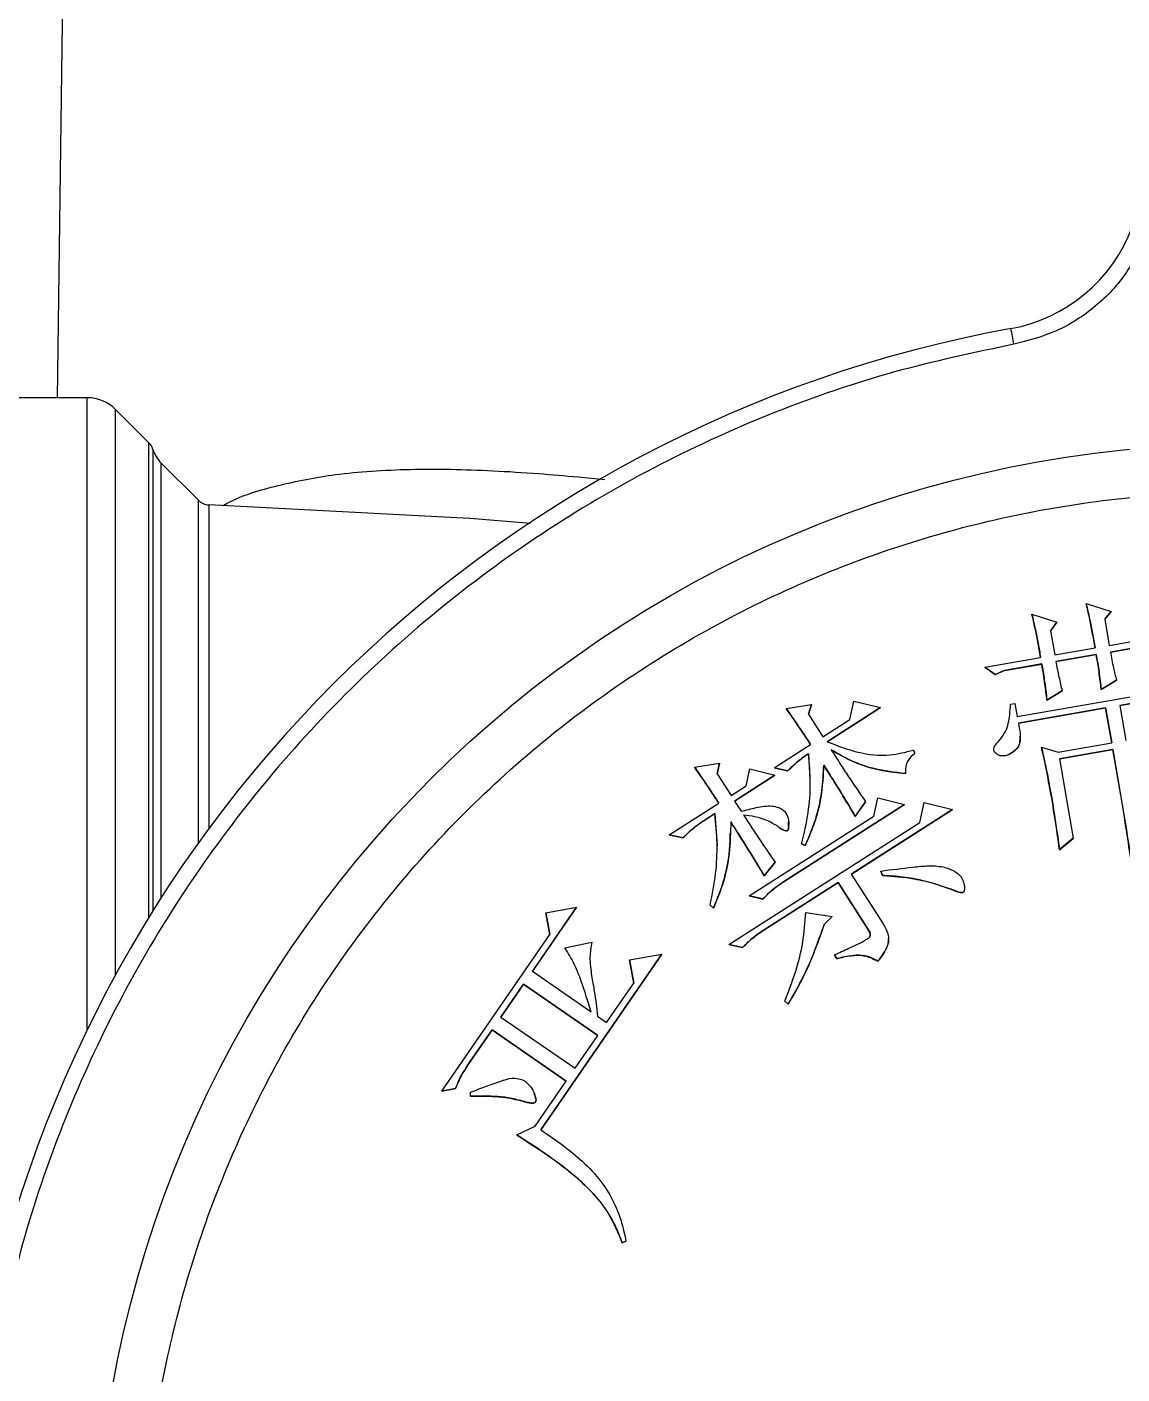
# Model space of a CAD drawing. Header units: millimetres. Extents: x 2063 to 4500, y 825 to 2548.
# Drawn here: x 3707 to 3775.4, y 2263.3 to 2347.4 of the extents above; entities that cross this region are included whole.
import ezdxf

# ---------------------------------------------------------------- set-up
doc = ezdxf.new("R2010")
doc.units = ezdxf.units.MM

msp = doc.modelspace()

# ---------------------------------------------------------------- linework, layer by layer
at = {"color": 7, "linetype": 'Continuous', "lineweight": 25}
for p, q in [((3709.424, 2364.066), (3708.902, 2324.23)), ((3710.788, 2324.23), (3697.652, 2324.23)), ((3714.637, 2321.416), (3712.556, 2323.498)), ((3714.887, 2292.207), (3714.887, 2321)), ((3717.718, 2317.835), (3715.386, 2320.167)), ((3715.386, 2320.167), (3715.386, 2292.997)), ((3717.718, 2296.436), (3717.718, 2317.835)), ((3734.648, 2316.691), (3718.373, 2317.544)), ((3718.373, 2317.544), (3718.373, 2297.337)), ((3738.441, 2316.388), (3734.435, 2316.702)), ((3769.741, 2310.729), (3771.3, 2310.228)), ((3773.131, 2311.389), (3774.693, 2310.89)), ((3774.693, 2310.89), (3774.287, 2310.4)), ((3774.287, 2310.398), (3774.693, 2310.888)), ((3774.693, 2310.89), (3774.693, 2310.888)), ((3771.3, 2310.228), (3770.907, 2309.67)), ((3770.907, 2309.669), (3771.3, 2310.226)), ((3771.3, 2310.228), (3771.3, 2310.226)), ((3774.287, 2310.4), (3774.572, 2308.766)), ((3770.907, 2309.67), (3771.169, 2308.173)), ((3774.572, 2308.766), (3777.022, 2309.195)), ((3771.169, 2308.173), (3773.688, 2308.612)), ((3773.758, 2308.204), (3771.238, 2307.765)), ((3771.238, 2307.762), (3773.758, 2308.202)), ((3773.758, 2308.204), (3773.758, 2308.202)), ((3777.092, 2308.787), (3774.641, 2308.358)), ((3774.641, 2308.356), (3777.092, 2308.785)), ((3766.813, 2307.413), (3770.285, 2308.019)), ((3767.452, 2306.963), (3766.813, 2307.413)), ((3766.813, 2307.413), (3766.813, 2307.411)), ((3766.813, 2307.411), (3767.452, 2306.961)), ((3770.354, 2307.61), (3768.04, 2307.205)), ((3768.04, 2307.203), (3770.354, 2307.608)), ((3770.354, 2307.61), (3770.354, 2307.608)), ((3768.04, 2307.205), (3767.452, 2306.963)), ((3767.452, 2306.961), (3768.04, 2307.203)), ((3767.452, 2306.963), (3767.452, 2306.961)), ((3768.04, 2307.205), (3768.04, 2307.203)), ((3775.021, 2306.601), (3774.069, 2306.013)), ((3774.069, 2306.011), (3775.021, 2306.599)), ((3775.021, 2306.601), (3775.021, 2306.599)), ((3768.824, 2304.325), (3780.598, 2306.38)), ((3771.628, 2305.936), (3770.678, 2305.35)), ((3770.678, 2305.348), (3771.628, 2305.934)), ((3771.628, 2305.936), (3771.628, 2305.934)), ((3774.069, 2306.013), (3774.069, 2306.011)), ((3780.739, 2305.985), (3775.224, 2305.021)), ((3775.225, 2305.019), (3780.738, 2305.982)), ((3754.413, 2304.825), (3755.977, 2305.084)), ((3755.977, 2305.084), (3755.795, 2304.47)), ((3755.795, 2304.47), (3755.977, 2305.082)), ((3755.977, 2305.084), (3755.977, 2305.082)), ((3760.302, 2304.886), (3756.971, 2302.754)), ((3756.971, 2302.752), (3760.302, 2304.884)), ((3758.384, 2304.152), (3758.638, 2305.3)), ((3758.638, 2305.3), (3760.302, 2304.886)), ((3760.302, 2304.886), (3760.302, 2304.884)), ((3768.41, 2305.093), (3768.682, 2305.142)), ((3768.682, 2305.142), (3768.824, 2304.325)), ((3774.341, 2304.867), (3768.896, 2303.917)), ((3768.896, 2303.915), (3774.341, 2304.865)), ((3770.678, 2305.35), (3770.678, 2305.348)), ((3774.721, 2302.689), (3774.341, 2304.867)), ((3774.341, 2304.867), (3774.341, 2304.865)), ((3774.341, 2304.865), (3774.721, 2302.689)), ((3775.224, 2305.021), (3775.604, 2302.843)), ((3755.795, 2304.47), (3756.691, 2303.068)), ((3756.691, 2303.068), (3758.384, 2304.152)), ((3769.013, 2303.095), (3769.013, 2303.097)), ((3753.652, 2301.126), (3755.931, 2302.582)), ((3762.329, 2302.23), (3762.442, 2302.056)), ((3770.349, 2302.42), (3771.384, 2302.106)), ((3770.349, 2302.42), (3770.349, 2302.417)), ((3771.384, 2302.106), (3774.721, 2302.689)), ((3774.793, 2302.281), (3771.456, 2301.698)), ((3771.457, 2301.696), (3774.793, 2302.279)), ((3774.793, 2302.281), (3774.793, 2302.279)), ((3748.687, 2301.165), (3750.249, 2301.421)), ((3750.249, 2301.421), (3750.103, 2300.751)), ((3750.103, 2300.75), (3750.249, 2301.419)), ((3750.249, 2301.421), (3750.249, 2301.419)), ((3755.802, 2302.007), (3755.802, 2302.005)), ((3755.802, 2302.005), (3755.889, 2300.372)), ((3771.456, 2301.698), (3772.322, 2296.73)), ((3750.103, 2300.751), (3750.963, 2299.405)), ((3753.699, 2300.664), (3751.187, 2299.056)), ((3751.188, 2299.054), (3753.699, 2300.662)), ((3751.898, 2300.004), (3752.129, 2301.059)), ((3752.129, 2301.059), (3753.699, 2300.664)), ((3754.513, 2300.936), (3753.652, 2301.126)), ((3753.652, 2301.126), (3753.652, 2301.124)), ((3753.652, 2301.124), (3754.513, 2300.934)), ((3753.699, 2300.664), (3753.699, 2300.662)), ((3754.513, 2300.934), (3754.513, 2300.936)), ((3756.753, 2301.298), (3756.753, 2301.296)), ((3750.963, 2299.405), (3751.898, 2300.004)), ((3747.108, 2296.939), (3750.203, 2298.92)), ((3751.187, 2299.056), (3751.598, 2298.414)), ((3759.362, 2299.015), (3758.712, 2298.103)), ((3758.712, 2298.101), (3759.362, 2299.013)), ((3759.362, 2299.015), (3759.362, 2299.013)), ((3759.866, 2298.103), (3760.12, 2299.254)), ((3760.12, 2299.254), (3761.784, 2298.835)), ((3762.747, 2297.72), (3763.017, 2298.966)), ((3763.017, 2298.966), (3764.782, 2298.529)), ((3749.959, 2298.27), (3749.258, 2297.823)), ((3749.258, 2297.821), (3749.959, 2298.268)), ((3749.959, 2298.27), (3749.959, 2298.268)), ((3749.959, 2298.268), (3750.089, 2296.287)), ((3752.093, 2293.133), (3759.866, 2298.103)), ((3761.784, 2298.835), (3754.248, 2294.014)), ((3754.248, 2294.012), (3761.784, 2298.833)), ((3764.782, 2298.529), (3758.471, 2294.492)), ((3758.472, 2294.49), (3764.782, 2298.527)), ((3758.712, 2298.103), (3758.712, 2298.101)), ((3761.784, 2298.835), (3761.784, 2298.833)), ((3764.782, 2298.529), (3764.782, 2298.527)), ((3749.258, 2297.823), (3749.258, 2297.821)), ((3750.827, 2290.097), (3762.747, 2297.72)), ((3753.812, 2297.525), (3753.812, 2297.523)), ((3754.5, 2297.222), (3754.5, 2297.224)), ((3754.563, 2297.737), (3754.563, 2297.739)), ((3747.968, 2296.752), (3747.108, 2296.939)), ((3747.108, 2296.939), (3747.108, 2296.937)), ((3747.108, 2296.937), (3747.968, 2296.75)), ((3747.968, 2296.752), (3747.968, 2296.75)), ((3750.944, 2297.046), (3750.944, 2297.048)), ((3755.597, 2296.279), (3755.371, 2296.379)), ((3755.371, 2296.379), (3755.371, 2296.377)), ((3755.371, 2296.377), (3755.597, 2296.277)), ((3772.322, 2296.73), (3771.464, 2296.021)), ((3771.464, 2296.019), (3772.322, 2296.728)), ((3772.322, 2296.73), (3772.322, 2296.728)), ((3755.597, 2296.279), (3755.597, 2296.277)), ((3771.464, 2296.021), (3771.464, 2296.019)), ((3753.714, 2295.236), (3753.023, 2294.386)), ((3753.023, 2294.384), (3753.714, 2295.234)), ((3753.714, 2295.236), (3753.714, 2295.234)), ((3760.41, 2294.417), (3760.32, 2294.689)), ((3760.32, 2294.689), (3760.32, 2294.687)), ((3760.32, 2294.687), (3760.41, 2294.415)), ((3757.652, 2293.968), (3752.977, 2290.978)), ((3752.977, 2290.976), (3757.652, 2293.966)), ((3753.023, 2294.386), (3753.023, 2294.384)), ((3754.248, 2294.012), (3754.248, 2294.014)), ((3759.593, 2290.929), (3757.652, 2293.968)), ((3757.652, 2293.968), (3757.652, 2293.966)), ((3757.652, 2293.966), (3759.593, 2290.927)), ((3758.471, 2294.492), (3760.451, 2291.394)), ((3760.41, 2294.417), (3760.41, 2294.415)), ((3752.956, 2292.943), (3752.093, 2293.133)), ((3752.093, 2293.133), (3752.093, 2293.131)), ((3752.093, 2293.131), (3752.956, 2292.941)), ((3764.877, 2293.483), (3764.877, 2293.485)), ((3765.452, 2293.359), (3765.452, 2293.357)), ((3765.517, 2293.765), (3765.517, 2293.767)), ((3741.326, 2292.426), (3738.568, 2288.427)), ((3738.569, 2288.426), (3741.326, 2292.424)), ((3739.395, 2292.072), (3741.326, 2292.426)), ((3741.326, 2292.426), (3741.326, 2292.424)), ((3749.866, 2292.367), (3749.658, 2292.563)), ((3749.658, 2292.563), (3749.658, 2292.561)), ((3749.658, 2292.561), (3749.866, 2292.365)), ((3749.866, 2292.367), (3749.866, 2292.365)), ((3752.956, 2292.943), (3752.956, 2292.941)), ((3739.646, 2290.721), (3739.395, 2292.072)), ((3739.395, 2292.072), (3739.395, 2292.07)), ((3739.395, 2292.07), (3739.646, 2290.72)), ((3755.633, 2292.103), (3757.284, 2291.841)), ((3757.284, 2291.841), (3756.776, 2291.35)), ((3756.776, 2291.348), (3757.284, 2291.839)), ((3756.776, 2291.35), (3756.776, 2291.348)), ((3757.284, 2291.841), (3757.284, 2291.839)), ((3732.904, 2280.948), (3739.646, 2290.721)), ((3752.977, 2290.978), (3752.977, 2290.976)), ((3759.593, 2290.929), (3759.593, 2290.927)), ((3760.796, 2290.464), (3760.796, 2290.466)), ((3740.594, 2289.896), (3742.279, 2290.253)), ((3751.685, 2289.907), (3750.827, 2290.097)), ((3750.827, 2290.097), (3750.827, 2290.095)), ((3750.827, 2290.095), (3751.685, 2289.905)), ((3751.685, 2289.907), (3751.685, 2289.905)), ((3746.653, 2289.508), (3739.084, 2278.536)), ((3739.084, 2278.534), (3746.653, 2289.506)), ((3744.627, 2289.138), (3746.653, 2289.508)), ((3744.894, 2287.687), (3744.627, 2289.138)), ((3744.627, 2289.138), (3744.627, 2289.136)), ((3744.627, 2289.136), (3744.893, 2287.687)), ((3746.653, 2289.508), (3746.653, 2289.506)), ((3757.562, 2289.219), (3757.413, 2289.452)), ((3757.413, 2289.452), (3757.413, 2289.45)), ((3757.413, 2289.45), (3757.562, 2289.216)), ((3757.562, 2289.219), (3757.562, 2289.216)), ((3760.135, 2289.052), (3760.135, 2289.054)), ((3738.568, 2288.427), (3742.225, 2285.905)), ((3738.015, 2287.626), (3736.597, 2285.568)), ((3736.598, 2285.568), (3738.015, 2287.623)), ((3742.646, 2284.43), (3738.015, 2287.626)), ((3738.015, 2287.623), (3738.015, 2287.626)), ((3738.015, 2287.623), (3742.645, 2284.429)), ((3743.199, 2285.232), (3744.894, 2287.687)), ((3754.526, 2286.373), (3754.318, 2286.568)), ((3754.318, 2286.568), (3754.318, 2286.566)), ((3754.318, 2286.566), (3754.526, 2286.37)), ((3754.526, 2286.37), (3754.526, 2286.373)), ((3736.597, 2285.568), (3741.228, 2282.373)), ((3742.626, 2285.627), (3743.199, 2285.232)), ((3736.045, 2284.769), (3734.545, 2282.596)), ((3734.545, 2282.594), (3736.045, 2284.767)), ((3740.676, 2281.574), (3736.045, 2284.769)), ((3736.045, 2284.769), (3736.045, 2284.767)), ((3736.045, 2284.767), (3740.675, 2281.573)), ((3741.228, 2282.373), (3742.646, 2284.43)), ((3734.545, 2282.596), (3734.545, 2282.594)), ((3738.742, 2278.772), (3740.676, 2281.574)), ((3733.772, 2281.107), (3732.904, 2280.948)), ((3732.904, 2280.945), (3733.772, 2281.105)), ((3732.904, 2280.948), (3732.904, 2280.945)), ((3733.772, 2281.107), (3733.772, 2281.105)), ((3734.71, 2280.629), (3734.712, 2280.878)), ((3738.692, 2280.771), (3738.692, 2280.773)), ((3737.959, 2280.326), (3737.959, 2280.324)), ((3738.768, 2280.272), (3738.768, 2280.275)), ((3737.597, 2278.215), (3738.742, 2278.772)), ((3744.406, 2271.578), (3744.175, 2271.485)), ((3744.175, 2271.483), (3744.406, 2271.576)), ((3744.175, 2271.485), (3744.175, 2271.483)), ((3744.406, 2271.578), (3744.406, 2271.576))]:
    msp.add_line(p, q, dxfattribs=at)
at = {"color": 7, "linetype": 'Continuous', "lineweight": 25, "flags": 128}
for points in [[(3710.788, 2284.796), (3710.788, 2285.123), (3710.788, 2289.552), (3710.788, 2293.79), (3710.788, 2297.819), (3710.788, 2301.62), (3710.788, 2305.175), (3710.788, 2308.466), (3710.788, 2311.479), (3710.788, 2314.199), (3710.788, 2316.614), (3710.788, 2318.712), (3710.788, 2320.484), (3710.788, 2321.92), (3710.788, 2323.015), (3710.788, 2323.763), (3710.788, 2324.16), (3710.788, 2324.23)], [(3712.556, 2288.223), (3712.556, 2291.297), (3712.556, 2295.491), (3712.556, 2299.457), (3712.556, 2303.174), (3712.556, 2306.626), (3712.556, 2309.794), (3712.556, 2312.663), (3712.556, 2315.219), (3712.556, 2317.449), (3712.556, 2319.342), (3712.556, 2320.889), (3712.556, 2322.082), (3712.556, 2322.916), (3712.556, 2323.385), (3712.556, 2323.498)], [(3714.637, 2291.805), (3714.637, 2294.809), (3714.637, 2298.647), (3714.637, 2302.239), (3714.637, 2305.566), (3714.637, 2308.612), (3714.637, 2311.361), (3714.637, 2313.801), (3714.637, 2315.918), (3714.637, 2317.702), (3714.637, 2319.145), (3714.637, 2320.239), (3714.637, 2320.979), (3714.637, 2321.36), (3714.637, 2321.416)]]:
    msp.add_lwpolyline(points, dxfattribs=at)
at = {"color": 7, "linetype": 'Continuous', "lineweight": 25}
msp.add_circle((3782.746, 2249.841), 71.5, dxfattribs=at)
for centre, radius, start, end in [((3766.644, 2338.386), 10, 280.30605, 339.41322), ((3782.746, 2249.839), 80, 100.30604, 169.69383), ((3130.462, 2211.778), 648.57, 10.284007, 10.372163), ((3710.788, 2321.73), 2.5, 44.99977, 89.99969), ((3713.93, 2320.709), 1, 16.90237, 44.99987), ((3716.8, 2321.582), 2, 196.90236, 224.99969), ((3718.425, 2318.542), 1, 224.99969, 266.99945)]:
    msp.add_arc(centre, radius, start, end, dxfattribs=at)
for points, knots in [([(3776.942, 2334.521), (3776.551, 2333.674), (3775.756, 2331.951), (3773.766, 2329.859), (3771.352, 2328.275), (3769.515, 2327.8), (3768.612, 2327.566)], [0, 0, 0, 0, 0.245796, 0.5, 0.754204, 1, 1, 1, 1]), ([(3768.612, 2327.566), (3766.116, 2327.04), (3761.079, 2325.977), (3753.702, 2323.439), (3746.46, 2320.169), (3739.481, 2316.107), (3732.878, 2311.295), (3726.784, 2305.803), (3721.292, 2299.709), (3716.48, 2293.106), (3712.417, 2286.127), (3709.148, 2278.885), (3706.609, 2271.508), (3705.547, 2266.47), (3705.021, 2263.974)], [0, 0, 0, 0, 0.079959, 0.161371, 0.244142, 0.328893, 0.414217, 0.5, 0.585778, 0.671102, 0.755858, 0.838624, 0.920039, 1, 1, 1, 1]), ([(3719.261, 2317.497), (3719.356, 2317.552), (3720.354, 2318.126), (3722.669, 2318.791), (3725.706, 2319.402), (3728.526, 2319.67), (3730.926, 2319.777), (3733.458, 2319.777), (3736.124, 2319.684), (3738.788, 2319.515), (3741.13, 2319.321), (3742.539, 2319.179), (3743.094, 2319.123)], [0, 0, 0, 0, 0.017525, 0.184137, 0.353482, 0.450762, 0.551832, 0.651487, 0.750721, 0.855208, 0.942911, 1, 1, 1, 1]), ([(3714.246, 2249.847), (3714.301, 2251.936), (3714.411, 2256.114), (3715.321, 2262.453), (3716.806, 2268.806), (3718.98, 2275.171), (3721.811, 2281.394), (3725.325, 2287.417), (3729.479, 2293.109), (3734.223, 2298.37), (3739.484, 2303.114), (3745.176, 2307.268), (3751.199, 2310.782), (3757.422, 2313.613), (3763.787, 2315.784), (3770.14, 2317.28), (3776.479, 2318.157), (3782.746, 2318.442), (3789.013, 2318.157), (3795.352, 2317.28), (3801.704, 2315.785), (3808.07, 2313.613), (3814.293, 2310.782), (3820.316, 2307.268), (3826.008, 2303.114), (3831.269, 2298.37), (3836.013, 2293.109), (3840.167, 2287.417), (3843.681, 2281.394), (3846.511, 2275.171), (3848.685, 2268.806), (3850.171, 2262.453), (3851.081, 2256.114), (3851.191, 2251.936), (3851.246, 2249.847)], [0, 0, 0, 0, 0.0291236, 0.0582485, 0.08912, 0.1199941, 0.1519015, 0.1843128, 0.2170688, 0.25, 0.2829312, 0.3156872, 0.3480985, 0.3800059, 0.4108775, 0.4417515, 0.4708745, 0.5, 0.529123, 0.5582485, 0.58912, 0.6199941, 0.6519015, 0.6843128, 0.7170688, 0.75, 0.7829312, 0.8156872, 0.8480985, 0.8800059, 0.9108775, 0.9417515, 0.9708751, 1, 1, 1, 1]), ([(3770.285, 2308.019), (3770.226, 2308.347), (3770.116, 2308.964), (3769.937, 2309.869), (3769.806, 2310.442), (3769.741, 2310.729)], [0, 0, 0, 0, 0.361759, 0.680808, 1, 1, 1, 1]), ([(3769.741, 2310.726), (3769.815, 2310.401), (3769.954, 2309.79), (3770.13, 2308.885), (3770.233, 2308.306), (3770.285, 2308.017)], [0, 0, 0, 0, 0.361772, 0.680844, 1, 1, 1, 1]), ([(3773.688, 2308.612), (3773.63, 2308.94), (3773.518, 2309.569), (3773.334, 2310.495), (3773.199, 2311.091), (3773.131, 2311.389)], [0, 0, 0, 0, 0.353076, 0.676475, 1, 1, 1, 1]), ([(3773.131, 2311.387), (3773.204, 2311.061), (3773.345, 2310.438), (3773.528, 2309.512), (3773.635, 2308.911), (3773.688, 2308.61)], [0, 0, 0, 0, 0.353086, 0.676497, 1, 1, 1, 1]), ([(3774.069, 2306.013), (3774.025, 2306.379), (3773.96, 2306.929), (3773.848, 2307.658), (3773.788, 2308.022), (3773.758, 2308.204)], [0, 0, 0, 0, 0.499817, 0.749886, 1, 1, 1, 1]), ([(3773.758, 2308.202), (3773.818, 2307.838), (3773.908, 2307.292), (3774.003, 2306.56), (3774.047, 2306.194), (3774.069, 2306.011)], [0, 0, 0, 0, 0.499817, 0.749886, 1, 1, 1, 1]), ([(3774.641, 2308.358), (3774.672, 2308.194), (3774.732, 2307.866), (3774.849, 2307.278), (3774.956, 2306.859), (3775.021, 2306.601)], [0, 0, 0, 0, 0.278089, 0.556193, 1, 1, 1, 1]), ([(3770.678, 2305.35), (3770.641, 2305.682), (3770.579, 2306.225), (3770.464, 2306.978), (3770.391, 2307.4), (3770.354, 2307.61)], [0, 0, 0, 0, 0.437947, 0.718933, 1, 1, 1, 1]), ([(3770.354, 2307.608), (3770.41, 2307.28), (3770.502, 2306.74), (3770.611, 2305.987), (3770.656, 2305.561), (3770.678, 2305.348)], [0, 0, 0, 0, 0.437874, 0.718843, 1, 1, 1, 1]), ([(3771.238, 2307.765), (3771.268, 2307.601), (3771.329, 2307.273), (3771.453, 2306.662), (3771.56, 2306.218), (3771.628, 2305.936)], [0, 0, 0, 0, 0.267337, 0.534687, 1, 1, 1, 1]), ([(3755.931, 2302.582), (3755.749, 2302.862), (3755.411, 2303.379), (3754.899, 2304.123), (3754.575, 2304.591), (3754.413, 2304.825)], [0, 0, 0, 0, 0.369297, 0.684635, 1, 1, 1, 1]), ([(3754.413, 2304.823), (3754.602, 2304.548), (3754.954, 2304.04), (3755.464, 2303.296), (3755.775, 2302.819), (3755.931, 2302.58)], [0, 0, 0, 0, 0.3693, 0.684618, 1, 1, 1, 1]), ([(3767.742, 2302.874), (3767.869, 2303.045), (3768.212, 2303.505), (3768.357, 2304.305), (3768.396, 2304.877), (3768.41, 2305.093)], [0, 0, 0, 0, 0.268239, 0.722981, 1, 1, 1, 1]), ([(3768.896, 2303.917), (3768.938, 2303.705), (3769.022, 2303.279), (3769.027, 2302.753), (3768.883, 2302.394), (3768.622, 2302.154), (3768.351, 2301.959), (3768.112, 2301.892), (3768.058, 2301.878)], [0, 0, 0, 0, 0.257526, 0.517626, 0.611553, 0.706057, 0.933936, 1, 1, 1, 1]), ([(3768.058, 2301.875), (3768.183, 2301.924), (3768.43, 2302.019), (3768.715, 2302.222), (3768.916, 2302.446), (3769.01, 2302.74), (3769.005, 2302.959), (3769.002, 2303.095)], [0, 0, 0, 0, 0.236926, 0.466697, 0.61348, 0.760083, 1, 1, 1, 1]), ([(3756.971, 2302.754), (3757.596, 2302.514), (3758.848, 2302.031), (3760.717, 2301.814), (3761.85, 2302.107), (3762.329, 2302.23)], [0, 0, 0, 0, 0.365081, 0.731832, 1, 1, 1, 1]), ([(3761.861, 2300.777), (3761.196, 2300.851), (3760.051, 2300.978), (3758.486, 2301.515), (3757.642, 2302.004), (3757.215, 2302.251)], [0, 0, 0, 0, 0.407022, 0.699492, 1, 1, 1, 1]), ([(3757.215, 2302.251), (3757.394, 2301.97), (3757.753, 2301.408), (3758.457, 2300.322), (3759.005, 2299.531), (3759.362, 2299.015)], [0, 0, 0, 0, 0.257454, 0.514908, 1, 1, 1, 1]), ([(3757.215, 2302.249), (3757.8, 2301.919), (3758.805, 2301.351), (3760.404, 2300.926), (3761.372, 2300.825), (3761.861, 2300.775)], [0, 0, 0, 0, 0.407493, 0.700455, 1, 1, 1, 1]), ([(3767.362, 2302.247), (3767.366, 2302.3), (3767.379, 2302.46), (3767.548, 2302.663), (3767.681, 2302.808), (3767.742, 2302.874)], [0, 0, 0, 0, 0.206018, 0.636041, 1, 1, 1, 1]), ([(3768.058, 2301.878), (3767.977, 2301.87), (3767.827, 2301.856), (3767.618, 2301.937), (3767.477, 2302.055), (3767.385, 2302.161), (3767.368, 2302.227), (3767.362, 2302.247)], [0, 0, 0, 0, 0.281585, 0.522569, 0.762523, 0.925805, 1, 1, 1, 1]), ([(3771.464, 2296.021), (3771.371, 2296.682), (3771.186, 2298.002), (3770.827, 2300.138), (3770.52, 2301.605), (3770.349, 2302.42)], [0, 0, 0, 0, 0.307881, 0.615778, 1, 1, 1, 1]), ([(3770.349, 2302.417), (3770.488, 2301.765), (3770.764, 2300.461), (3771.137, 2298.327), (3771.347, 2296.843), (3771.464, 2296.019)], [0, 0, 0, 0, 0.307881, 0.61578, 1, 1, 1, 1]), ([(3775.91, 2295.462), (3775.813, 2296.121), (3775.618, 2297.44), (3775.236, 2299.712), (3774.958, 2301.325), (3774.793, 2302.281)], [0, 0, 0, 0, 0.289421, 0.578839, 1, 1, 1, 1]), ([(3774.793, 2302.279), (3774.906, 2301.622), (3775.134, 2300.308), (3775.522, 2298.037), (3775.766, 2296.419), (3775.91, 2295.459)], [0, 0, 0, 0, 0.289416, 0.578835, 1, 1, 1, 1]), ([(3755.802, 2302.007), (3755.664, 2301.914), (3755.387, 2301.729), (3754.945, 2301.382), (3754.671, 2301.099), (3754.513, 2300.936)], [0, 0, 0, 0, 0.297538, 0.595282, 1, 1, 1, 1]), ([(3754.513, 2300.934), (3754.628, 2301.055), (3754.858, 2301.296), (3755.288, 2301.658), (3755.614, 2301.878), (3755.802, 2302.005)], [0, 0, 0, 0, 0.297563, 0.595363, 1, 1, 1, 1]), ([(3755.371, 2296.379), (3755.523, 2297.03), (3755.813, 2298.272), (3755.962, 2300.169), (3755.856, 2301.391), (3755.802, 2302.007)], [0, 0, 0, 0, 0.352766, 0.673509, 1, 1, 1, 1]), ([(3762.442, 2302.056), (3762.284, 2301.912), (3762.017, 2301.668), (3761.846, 2301.191), (3761.856, 2300.911), (3761.861, 2300.777)], [0, 0, 0, 0, 0.431037, 0.72606, 1, 1, 1, 1]), ([(3750.203, 2298.92), (3750.022, 2299.199), (3749.685, 2299.718), (3749.178, 2300.465), (3748.851, 2300.931), (3748.687, 2301.165)], [0, 0, 0, 0, 0.369183, 0.684555, 1, 1, 1, 1]), ([(3748.687, 2301.162), (3748.879, 2300.89), (3749.234, 2300.384), (3749.738, 2299.634), (3750.048, 2299.157), (3750.203, 2298.918)], [0, 0, 0, 0, 0.369183, 0.684554, 1, 1, 1, 1]), ([(3756.753, 2301.298), (3756.712, 2300.631), (3756.64, 2299.438), (3756.231, 2297.747), (3755.809, 2296.772), (3755.597, 2296.279)], [0, 0, 0, 0, 0.386257, 0.690164, 1, 1, 1, 1]), ([(3755.597, 2296.277), (3755.856, 2296.895), (3756.32, 2297.998), (3756.668, 2299.702), (3756.724, 2300.762), (3756.753, 2301.296)], [0, 0, 0, 0, 0.386701, 0.69077, 1, 1, 1, 1]), ([(3758.712, 2298.103), (3758.542, 2298.389), (3758.201, 2298.962), (3757.554, 2300.031), (3757.064, 2300.805), (3756.753, 2301.298)], [0, 0, 0, 0, 0.266774, 0.533551, 1, 1, 1, 1]), ([(3756.753, 2301.296), (3756.931, 2301.014), (3757.287, 2300.451), (3757.946, 2299.389), (3758.414, 2298.602), (3758.712, 2298.101)], [0, 0, 0, 0, 0.266774, 0.533551, 1, 1, 1, 1]), ([(3749.658, 2292.563), (3749.789, 2293.218), (3750.042, 2294.481), (3750.133, 2296.402), (3750.017, 2297.644), (3749.959, 2298.27)], [0, 0, 0, 0, 0.348691, 0.672019, 1, 1, 1, 1]), ([(3751.598, 2298.414), (3751.907, 2298.496), (3752.535, 2298.662), (3753.331, 2298.794), (3753.89, 2298.676), (3754.202, 2298.536), (3754.326, 2298.379), (3754.387, 2298.303)], [0, 0, 0, 0, 0.325958, 0.662347, 0.799326, 0.902609, 1, 1, 1, 1]), ([(3753.812, 2297.525), (3753.588, 2297.65), (3753.159, 2297.889), (3752.452, 2298.086), (3751.983, 2298.149), (3751.747, 2298.18)], [0, 0, 0, 0, 0.350612, 0.672174, 1, 1, 1, 1]), ([(3751.747, 2298.18), (3751.927, 2297.9), (3752.289, 2297.34), (3752.94, 2296.356), (3753.422, 2295.659), (3753.714, 2295.236)], [0, 0, 0, 0, 0.282431, 0.564866, 1, 1, 1, 1]), ([(3754.387, 2298.303), (3754.455, 2298.162), (3754.563, 2297.934), (3754.57, 2297.61), (3754.547, 2297.417), (3754.544, 2297.288), (3754.512, 2297.242), (3754.5, 2297.224)], [0, 0, 0, 0, 0.414992, 0.667292, 0.851809, 0.943552, 1, 1, 1, 1]), ([(3749.258, 2297.823), (3749.119, 2297.73), (3748.842, 2297.545), (3748.402, 2297.196), (3748.127, 2296.914), (3747.968, 2296.752)], [0, 0, 0, 0, 0.297582, 0.595326, 1, 1, 1, 1]), ([(3747.968, 2296.75), (3748.083, 2296.87), (3748.314, 2297.112), (3748.745, 2297.472), (3749.07, 2297.693), (3749.258, 2297.821)], [0, 0, 0, 0, 0.297614, 0.595386, 1, 1, 1, 1]), ([(3750.95, 2297.751), (3750.934, 2297.083), (3750.903, 2295.833), (3750.543, 2294.01), (3750.094, 2292.919), (3749.866, 2292.367)], [0, 0, 0, 0, 0.361932, 0.677077, 1, 1, 1, 1]), ([(3753.023, 2294.386), (3752.857, 2294.676), (3752.525, 2295.254), (3751.827, 2296.371), (3751.299, 2297.202), (3750.95, 2297.751)], [0, 0, 0, 0, 0.25307, 0.506097, 1, 1, 1, 1]), ([(3750.95, 2297.749), (3751.13, 2297.468), (3751.489, 2296.906), (3752.192, 2295.792), (3752.692, 2294.945), (3753.023, 2294.384)], [0, 0, 0, 0, 0.253024, 0.506045, 1, 1, 1, 1]), ([(3754.5, 2297.224), (3754.48, 2297.215), (3754.441, 2297.196), (3754.345, 2297.204), (3754.198, 2297.253), (3754.01, 2297.368), (3753.878, 2297.472), (3753.812, 2297.525)], [0, 0, 0, 0, 0.082107, 0.164925, 0.356677, 0.675002, 1, 1, 1, 1]), ([(3753.812, 2297.523), (3753.871, 2297.476), (3753.997, 2297.376), (3754.167, 2297.269), (3754.316, 2297.21), (3754.419, 2297.187), (3754.478, 2297.212), (3754.5, 2297.222)], [0, 0, 0, 0, 0.291839, 0.61532, 0.761132, 0.908025, 1, 1, 1, 1]), ([(3754.5, 2297.222), (3754.512, 2297.242), (3754.565, 2297.325), (3754.561, 2297.51), (3754.551, 2297.66), (3754.546, 2297.736)], [0, 0, 0, 0, 0.128729, 0.560423, 1, 1, 1, 1]), ([(3749.866, 2292.365), (3750.117, 2292.986), (3750.586, 2294.149), (3750.881, 2295.746), (3750.907, 2296.688), (3750.917, 2297.048)], [0, 0, 0, 0, 0.415089, 0.776689, 1, 1, 1, 1]), ([(3760.32, 2294.689), (3760.982, 2294.773), (3761.979, 2294.899), (3763.311, 2295.039), (3764.209, 2294.979), (3764.881, 2294.721), (3765.214, 2294.465), (3765.332, 2294.309), (3765.352, 2294.284)], [0, 0, 0, 0, 0.381103, 0.574669, 0.765651, 0.888057, 0.981539, 1, 1, 1, 1]), ([(3754.248, 2294.014), (3754.11, 2293.921), (3753.833, 2293.736), (3753.391, 2293.388), (3753.115, 2293.106), (3752.956, 2292.943)], [0, 0, 0, 0, 0.297214, 0.594601, 1, 1, 1, 1]), ([(3752.956, 2292.941), (3753.071, 2293.061), (3753.302, 2293.303), (3753.734, 2293.663), (3754.06, 2293.884), (3754.248, 2294.012)], [0, 0, 0, 0, 0.297248, 0.594686, 1, 1, 1, 1]), ([(3764.877, 2293.485), (3764.244, 2293.704), (3763.207, 2294.064), (3761.698, 2294.333), (3760.841, 2294.389), (3760.41, 2294.417)], [0, 0, 0, 0, 0.437716, 0.717507, 1, 1, 1, 1]), ([(3760.41, 2294.415), (3761.077, 2294.364), (3762.171, 2294.281), (3763.661, 2293.92), (3764.47, 2293.629), (3764.877, 2293.483)], [0, 0, 0, 0, 0.437036, 0.71725, 1, 1, 1, 1]), ([(3765.352, 2294.284), (3765.403, 2294.167), (3765.508, 2293.925), (3765.546, 2293.631), (3765.518, 2293.43), (3765.474, 2293.383), (3765.452, 2293.359)], [0, 0, 0, 0, 0.391814, 0.807915, 0.901195, 1, 1, 1, 1]), ([(3765.452, 2293.359), (3765.419, 2293.349), (3765.328, 2293.322), (3765.183, 2293.372), (3765.025, 2293.421), (3764.926, 2293.464), (3764.877, 2293.485)], [0, 0, 0, 0, 0.1702702, 0.4642597, 0.7315085, 1, 1, 1, 1]), ([(3764.877, 2293.483), (3764.951, 2293.452), (3765.079, 2293.399), (3765.246, 2293.349), (3765.368, 2293.328), (3765.428, 2293.348), (3765.452, 2293.357)], [0, 0, 0, 0, 0.40123, 0.68767, 0.874317, 1, 1, 1, 1]), ([(3754.318, 2286.568), (3754.563, 2287.189), (3755.034, 2288.382), (3755.49, 2290.242), (3755.585, 2291.479), (3755.633, 2292.103)], [0, 0, 0, 0, 0.35008, 0.672322, 1, 1, 1, 1]), ([(3756.776, 2291.35), (3756.553, 2290.722), (3756.139, 2289.549), (3755.405, 2287.875), (3754.819, 2286.875), (3754.526, 2286.373)], [0, 0, 0, 0, 0.365437, 0.681548, 1, 1, 1, 1]), ([(3754.526, 2286.37), (3754.861, 2286.949), (3755.485, 2288.027), (3756.198, 2289.71), (3756.583, 2290.801), (3756.776, 2291.348)], [0, 0, 0, 0, 0.365816, 0.682252, 1, 1, 1, 1]), ([(3760.451, 2291.394), (3760.566, 2291.192), (3760.747, 2290.872), (3760.825, 2290.366), (3760.658, 2289.745), (3760.355, 2289.345), (3760.135, 2289.054)], [0, 0, 0, 0, 0.268227, 0.423788, 0.580622, 1, 1, 1, 1]), ([(3752.977, 2290.978), (3752.838, 2290.885), (3752.561, 2290.7), (3752.119, 2290.353), (3751.844, 2290.07), (3751.685, 2289.907)], [0, 0, 0, 0, 0.297206, 0.594593, 1, 1, 1, 1]), ([(3751.685, 2289.905), (3751.8, 2290.026), (3752.03, 2290.267), (3752.462, 2290.627), (3752.789, 2290.848), (3752.977, 2290.976)], [0, 0, 0, 0, 0.297239, 0.594682, 1, 1, 1, 1]), ([(3757.413, 2289.452), (3757.716, 2289.589), (3758.263, 2289.836), (3758.889, 2290.129), (3759.259, 2290.326), (3759.432, 2290.426), (3759.547, 2290.499), (3759.624, 2290.571), (3759.655, 2290.663), (3759.661, 2290.774), (3759.629, 2290.868), (3759.601, 2290.917), (3759.593, 2290.929)], [0, 0, 0, 0, 0.35041, 0.630866, 0.725925, 0.790521, 0.841305, 0.86957, 0.898179, 0.941209, 0.984756, 1, 1, 1, 1]), ([(3759.593, 2290.927), (3759.615, 2290.887), (3759.658, 2290.807), (3759.659, 2290.686), (3759.634, 2290.591), (3759.597, 2290.539), (3759.568, 2290.521), (3759.562, 2290.517)], [0, 0, 0, 0, 0.2978425, 0.5995004, 0.7723333, 0.947577, 1, 1, 1, 1]), ([(3760.135, 2289.052), (3760.281, 2289.253), (3760.528, 2289.591), (3760.781, 2290.073), (3760.787, 2290.356), (3760.789, 2290.464)], [0, 0, 0, 0, 0.471494, 0.796305, 1, 1, 1, 1]), ([(3742.225, 2285.905), (3742.032, 2286.543), (3741.728, 2287.55), (3741.206, 2288.901), (3740.799, 2289.563), (3740.594, 2289.896)], [0, 0, 0, 0, 0.46227, 0.729265, 1, 1, 1, 1]), ([(3742.279, 2290.253), (3742.223, 2289.939), (3742.133, 2289.434), (3742.186, 2288.729), (3742.236, 2288.347), (3742.261, 2288.155)], [0, 0, 0, 0, 0.451045, 0.724772, 1, 1, 1, 1]), ([(3757.562, 2289.216), (3757.855, 2289.289), (3758.444, 2289.435), (3759.36, 2289.454), (3759.885, 2289.182), (3760.135, 2289.052)], [0, 0, 0, 0, 0.341787, 0.686073, 1, 1, 1, 1]), ([(3760.135, 2289.054), (3759.928, 2289.168), (3759.509, 2289.399), (3758.601, 2289.467), (3757.964, 2289.315), (3757.562, 2289.219)], [0, 0, 0, 0, 0.263652, 0.534652, 1, 1, 1, 1]), ([(3742.261, 2288.155), (3742.32, 2287.827), (3742.423, 2287.243), (3742.547, 2286.401), (3742.599, 2285.885), (3742.626, 2285.627)], [0, 0, 0, 0, 0.39149, 0.695584, 1, 1, 1, 1]), ([(3734.545, 2282.596), (3734.454, 2282.457), (3734.272, 2282.178), (3733.997, 2281.687), (3733.855, 2281.319), (3733.772, 2281.107)], [0, 0, 0, 0, 0.297154, 0.594531, 1, 1, 1, 1]), ([(3733.772, 2281.105), (3733.831, 2281.261), (3733.95, 2281.572), (3734.206, 2282.073), (3734.421, 2282.404), (3734.545, 2282.594)], [0, 0, 0, 0, 0.297176, 0.59463, 1, 1, 1, 1]), ([(3734.712, 2280.878), (3735.022, 2281.002), (3735.642, 2281.25), (3736.499, 2281.533), (3737.181, 2281.782), (3737.698, 2281.738), (3737.982, 2281.65), (3738.113, 2281.567), (3738.131, 2281.556)], [0, 0, 0, 0, 0.277873, 0.555831, 0.757162, 0.870741, 0.982618, 1, 1, 1, 1]), ([(3738.131, 2281.556), (3738.281, 2281.416), (3738.535, 2281.18), (3738.695, 2280.783), (3738.768, 2280.536), (3738.804, 2280.381), (3738.779, 2280.306), (3738.768, 2280.275)], [0, 0, 0, 0, 0.407699, 0.690083, 0.843754, 0.934161, 1, 1, 1, 1]), ([(3737.959, 2280.326), (3737.662, 2280.404), (3737.071, 2280.561), (3735.977, 2280.643), (3735.191, 2280.634), (3734.71, 2280.629)], [0, 0, 0, 0, 0.280043, 0.559301, 1, 1, 1, 1]), ([(3734.71, 2280.627), (3735.043, 2280.632), (3735.709, 2280.641), (3736.805, 2280.602), (3737.544, 2280.424), (3737.959, 2280.324)], [0, 0, 0, 0, 0.305273, 0.610747, 1, 1, 1, 1]), ([(3738.768, 2280.272), (3738.779, 2280.308), (3738.811, 2280.416), (3738.755, 2280.588), (3738.706, 2280.712), (3738.684, 2280.768)], [0, 0, 0, 0, 0.214595, 0.64658, 1, 1, 1, 1]), ([(3738.768, 2280.275), (3738.75, 2280.257), (3738.714, 2280.222), (3738.589, 2280.19), (3738.409, 2280.206), (3738.183, 2280.258), (3738.034, 2280.303), (3737.959, 2280.326)], [0, 0, 0, 0, 0.0876057, 0.1756397, 0.4450626, 0.7212942, 1, 1, 1, 1]), ([(3737.959, 2280.324), (3738.034, 2280.301), (3738.183, 2280.256), (3738.412, 2280.203), (3738.597, 2280.187), (3738.72, 2280.224), (3738.753, 2280.257), (3738.768, 2280.272)], [0, 0, 0, 0, 0.2779118, 0.5561017, 0.8354792, 0.9259082, 1, 1, 1, 1]), ([(3744.175, 2271.485), (3743.918, 2272.109), (3743.299, 2273.618), (3741.04, 2275.979), (3738.919, 2277.356), (3737.597, 2278.215)], [0, 0, 0, 0, 0.209452, 0.506883, 1, 1, 1, 1]), ([(3737.597, 2278.213), (3738.157, 2277.851), (3739.583, 2276.932), (3741.784, 2275.299), (3743.46, 2273.315), (3744.007, 2271.912), (3744.175, 2271.483)], [0, 0, 0, 0, 0.208482, 0.530284, 0.856465, 1, 1, 1, 1]), ([(3739.084, 2278.536), (3739.635, 2278.159), (3740.653, 2277.463), (3742.022, 2276.292), (3743.442, 2274.667), (3744.131, 2272.967), (3744.367, 2271.775), (3744.406, 2271.578)], [0, 0, 0, 0, 0.221372, 0.409276, 0.596404, 0.933221, 1, 1, 1, 1])]:
    msp.add_open_spline(points, degree=3, knots=knots, dxfattribs=at)

doc.saveas('drawing.dxf')
